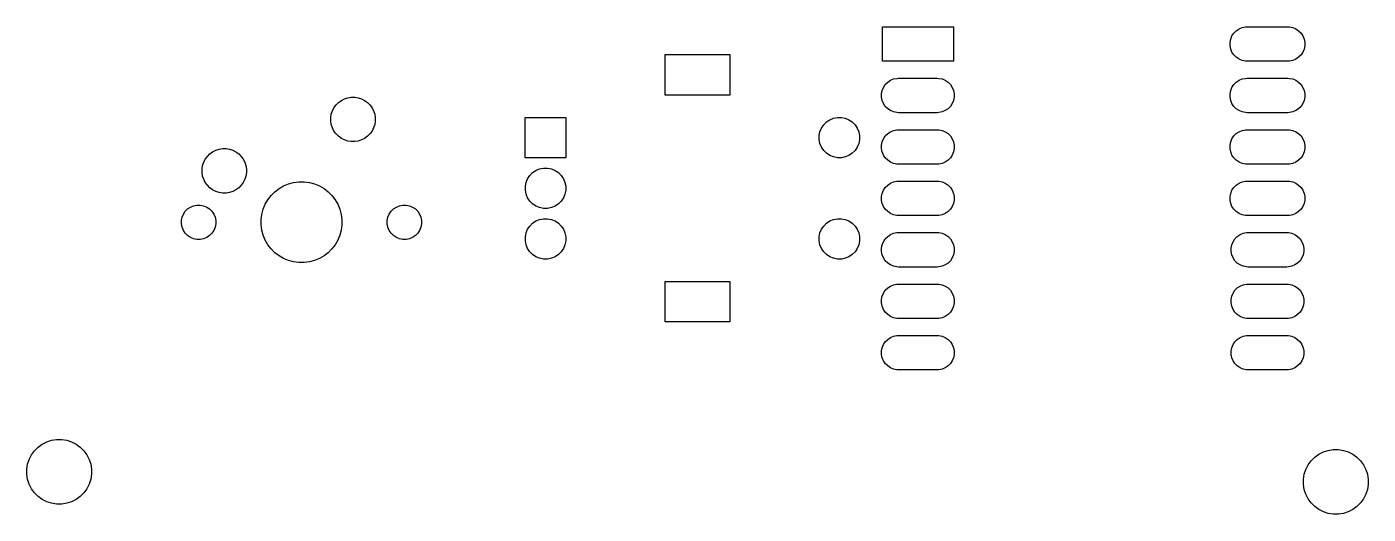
# Model space of a CAD drawing. Header units: millimetres. Extents: x 84.9 to 151.1, y -85.6 to -17.9.
# Drawn here: x 84.9 to 151.1, y -85.6 to -61.5 of the extents above; entities that cross this region are included whole.
import ezdxf

# ---------------------------------------------------------------- set-up
doc = ezdxf.new("R2010")
doc.units = ezdxf.units.MM
doc.layers.add('F.Mask', color=201, linetype='CONTINUOUS', true_color=0xd864ff)

msp = doc.modelspace()

# ---------------------------------------------------------------- linework, layer by layer
at = {"layer": 'F.Mask', "linetype": 'CONTINUOUS'}
for p, q in [((127.125, -63.23), (127.125, -61.53)), ((127.125, -61.53), (130.625, -61.53)), ((130.625, -61.53), (130.625, -63.23)), ((144.878258, -61.566601), (145.041685, -61.534093)), ((145.041685, -61.534093), (145.125, -61.53)), ((145.125, -61.53), (147.125, -61.53)), ((147.125, -61.53), (147.208315, -61.534093)), ((147.208315, -61.534093), (147.371742, -61.566601)), ((144.279093, -62.296685), (144.311601, -62.133258)), ((144.311601, -62.133258), (144.375367, -61.979313)), ((144.375367, -61.979313), (144.467941, -61.840766)), ((144.467941, -61.840766), (144.585766, -61.722941)), ((144.585766, -61.722941), (144.724313, -61.630367)), ((144.724313, -61.630367), (144.878258, -61.566601)), ((147.371742, -61.566601), (147.525687, -61.630367)), ((147.525687, -61.630367), (147.664234, -61.722941)), ((147.664234, -61.722941), (147.782059, -61.840766)), ((147.782059, -61.840766), (147.874633, -61.979313)), ((147.874633, -61.979313), (147.938399, -62.133258)), ((147.938399, -62.133258), (147.970907, -62.296685)), ((144.279093, -62.463315), (144.279093, -62.296685)), ((144.311601, -62.626742), (144.279093, -62.463315)), ((144.375367, -62.780687), (144.311601, -62.626742)), ((144.467941, -62.919234), (144.375367, -62.780687)), ((147.874633, -62.780687), (147.782059, -62.919234)), ((147.938399, -62.626742), (147.874633, -62.780687)), ((147.970907, -62.463315), (147.938399, -62.626742)), ((147.970907, -62.296685), (147.970907, -62.463315)), ((116.4, -64.9), (116.4, -62.9)), ((116.4, -62.9), (119.6, -62.9)), ((119.6, -62.9), (119.6, -64.9)), ((130.625, -63.23), (127.125, -63.23)), ((144.585766, -63.037059), (144.467941, -62.919234)), ((144.724313, -63.129633), (144.585766, -63.037059)), ((144.878258, -63.193399), (144.724313, -63.129633)), ((145.041685, -63.225907), (144.878258, -63.193399)), ((145.125, -63.23), (145.041685, -63.225907)), ((147.125, -63.23), (145.125, -63.23)), ((147.208315, -63.225907), (147.125, -63.23)), ((147.371742, -63.193399), (147.208315, -63.225907)), ((147.525687, -63.129633), (147.371742, -63.193399)), ((147.664234, -63.037059), (147.525687, -63.129633)), ((147.782059, -62.919234), (147.664234, -63.037059)), ((127.385766, -64.262941), (127.524313, -64.170367)), ((127.524313, -64.170367), (127.678258, -64.106601)), ((127.678258, -64.106601), (127.841685, -64.074093)), ((127.841685, -64.074093), (127.925, -64.07)), ((127.925, -64.07), (129.825, -64.07)), ((129.825, -64.07), (129.908315, -64.074093)), ((129.908315, -64.074093), (130.071742, -64.106601)), ((130.071742, -64.106601), (130.225687, -64.170367)), ((130.225687, -64.170367), (130.364234, -64.262941)), ((144.585766, -64.262941), (144.724313, -64.170367)), ((144.724313, -64.170367), (144.878258, -64.106601)), ((144.878258, -64.106601), (145.041685, -64.074093)), ((145.041685, -64.074093), (145.125, -64.07)), ((145.125, -64.07), (147.125, -64.07)), ((147.125, -64.07), (147.208315, -64.074093)), ((147.208315, -64.074093), (147.371742, -64.106601)), ((147.371742, -64.106601), (147.525687, -64.170367)), ((147.525687, -64.170367), (147.664234, -64.262941)), ((127.079093, -64.836685), (127.111601, -64.673258)), ((127.079093, -65.003315), (127.079093, -64.836685)), ((127.111601, -64.673258), (127.175367, -64.519313)), ((127.175367, -64.519313), (127.267941, -64.380766)), ((127.267941, -64.380766), (127.385766, -64.262941)), ((130.364234, -64.262941), (130.482059, -64.380766)), ((130.482059, -64.380766), (130.574633, -64.519313)), ((130.574633, -64.519313), (130.638399, -64.673258)), ((130.638399, -64.673258), (130.670907, -64.836685)), ((130.670907, -64.836685), (130.670907, -65.003315)), ((144.279093, -64.836685), (144.311601, -64.673258)), ((144.279093, -65.003315), (144.279093, -64.836685)), ((144.311601, -64.673258), (144.375367, -64.519313)), ((144.375367, -64.519313), (144.467941, -64.380766)), ((144.467941, -64.380766), (144.585766, -64.262941)), ((147.664234, -64.262941), (147.782059, -64.380766)), ((147.782059, -64.380766), (147.874633, -64.519313)), ((147.874633, -64.519313), (147.938399, -64.673258)), ((147.938399, -64.673258), (147.970907, -64.836685)), ((147.970907, -64.836685), (147.970907, -65.003315)), ((99.983733, -65.679048), (100.062096, -65.525252)), ((100.062096, -65.525252), (100.163553, -65.385607)), ((100.163553, -65.385607), (100.285607, -65.263553)), ((100.285607, -65.263553), (100.425252, -65.162096)), ((100.425252, -65.162096), (100.579048, -65.083733)), ((100.579048, -65.083733), (100.74321, -65.030393)), ((100.74321, -65.030393), (100.913695, -65.003391)), ((100.913695, -65.003391), (101.086305, -65.003391)), ((101.086305, -65.003391), (101.25679, -65.030393)), ((101.25679, -65.030393), (101.420952, -65.083733)), ((101.420952, -65.083733), (101.574748, -65.162096)), ((101.574748, -65.162096), (101.714393, -65.263553)), ((101.714393, -65.263553), (101.836447, -65.385607)), ((101.836447, -65.385607), (101.937904, -65.525252)), ((101.937904, -65.525252), (102.016267, -65.679048)), ((119.6, -64.9), (116.4, -64.9)), ((127.111601, -65.166742), (127.079093, -65.003315)), ((127.175367, -65.320687), (127.111601, -65.166742)), ((127.267941, -65.459234), (127.175367, -65.320687)), ((127.385766, -65.577059), (127.267941, -65.459234)), ((130.482059, -65.459234), (130.364234, -65.577059)), ((130.574633, -65.320687), (130.482059, -65.459234)), ((130.638399, -65.166742), (130.574633, -65.320687)), ((130.670907, -65.003315), (130.638399, -65.166742)), ((144.311601, -65.166742), (144.279093, -65.003315)), ((144.375367, -65.320687), (144.311601, -65.166742)), ((144.467941, -65.459234), (144.375367, -65.320687)), ((144.585766, -65.577059), (144.467941, -65.459234)), ((147.782059, -65.459234), (147.664234, -65.577059)), ((147.874633, -65.320687), (147.782059, -65.459234)), ((147.938399, -65.166742), (147.874633, -65.320687)), ((147.970907, -65.003315), (147.938399, -65.166742)), ((99.903391, -66.013695), (99.930393, -65.84321)), ((99.903391, -66.186305), (99.903391, -66.013695)), ((99.930393, -66.35679), (99.903391, -66.186305)), ((99.930393, -65.84321), (99.983733, -65.679048)), ((102.016267, -65.679048), (102.069607, -65.84321)), ((102.069607, -65.84321), (102.096609, -66.013695)), ((102.096609, -66.186305), (102.069607, -66.35679)), ((102.096609, -66.013695), (102.096609, -66.186305)), ((109.5, -68), (109.5, -66)), ((109.5, -66), (111.5, -66)), ((111.5, -66), (111.5, -68)), ((124.365607, -66.22699), (124.528603, -66.118079)), ((124.528603, -66.118079), (124.709715, -66.04306)), ((124.709715, -66.04306), (124.901983, -66.004815)), ((124.901983, -66.004815), (125.098017, -66.004815)), ((125.098017, -66.004815), (125.290285, -66.04306)), ((125.290285, -66.04306), (125.471397, -66.118079)), ((125.471397, -66.118079), (125.634393, -66.22699)), ((127.524313, -65.669633), (127.385766, -65.577059)), ((127.678258, -65.733399), (127.524313, -65.669633)), ((127.841685, -65.765907), (127.678258, -65.733399)), ((127.925, -65.77), (127.841685, -65.765907)), ((129.825, -65.77), (127.925, -65.77)), ((129.908315, -65.765907), (129.825, -65.77)), ((130.071742, -65.733399), (129.908315, -65.765907)), ((130.225687, -65.669633), (130.071742, -65.733399)), ((130.364234, -65.577059), (130.225687, -65.669633)), ((144.724313, -65.669633), (144.585766, -65.577059)), ((144.878258, -65.733399), (144.724313, -65.669633)), ((145.041685, -65.765907), (144.878258, -65.733399)), ((145.125, -65.77), (145.041685, -65.765907)), ((147.125, -65.77), (145.125, -65.77)), ((147.208315, -65.765907), (147.125, -65.77)), ((147.371742, -65.733399), (147.208315, -65.765907)), ((147.525687, -65.669633), (147.371742, -65.733399)), ((147.664234, -65.577059), (147.525687, -65.669633)), ((99.983733, -66.520952), (99.930393, -66.35679)), ((100.062096, -66.674748), (99.983733, -66.520952)), ((100.163553, -66.814393), (100.062096, -66.674748)), ((100.285607, -66.936447), (100.163553, -66.814393)), ((101.836447, -66.814393), (101.714393, -66.936447)), ((101.937904, -66.674748), (101.836447, -66.814393)), ((102.016267, -66.520952), (101.937904, -66.674748)), ((102.069607, -66.35679), (102.016267, -66.520952)), ((124.004815, -66.901983), (124.04306, -66.709715)), ((124.04306, -66.709715), (124.118079, -66.528603)), ((124.118079, -66.528603), (124.22699, -66.365607)), ((124.22699, -66.365607), (124.365607, -66.22699)), ((125.634393, -66.22699), (125.77301, -66.365607)), ((125.77301, -66.365607), (125.881921, -66.528603)), ((125.881921, -66.528603), (125.95694, -66.709715)), ((125.95694, -66.709715), (125.995185, -66.901983)), ((127.267941, -66.920766), (127.385766, -66.802941)), ((127.385766, -66.802941), (127.524313, -66.710367)), ((127.524313, -66.710367), (127.678258, -66.646601)), ((127.678258, -66.646601), (127.841685, -66.614093)), ((127.841685, -66.614093), (127.925, -66.61)), ((127.925, -66.61), (129.825, -66.61)), ((129.825, -66.61), (129.908315, -66.614093)), ((129.908315, -66.614093), (130.071742, -66.646601)), ((130.071742, -66.646601), (130.225687, -66.710367)), ((130.225687, -66.710367), (130.364234, -66.802941)), ((130.364234, -66.802941), (130.482059, -66.920766)), ((144.467941, -66.920766), (144.585766, -66.802941)), ((144.585766, -66.802941), (144.724313, -66.710367)), ((144.724313, -66.710367), (144.878258, -66.646601)), ((144.878258, -66.646601), (145.041685, -66.614093)), ((145.041685, -66.614093), (145.125, -66.61)), ((145.125, -66.61), (147.125, -66.61)), ((147.125, -66.61), (147.208315, -66.614093)), ((147.208315, -66.614093), (147.371742, -66.646601)), ((147.371742, -66.646601), (147.525687, -66.710367)), ((147.525687, -66.710367), (147.664234, -66.802941)), ((147.664234, -66.802941), (147.782059, -66.920766)), ((100.425252, -67.037904), (100.285607, -66.936447)), ((100.579048, -67.116267), (100.425252, -67.037904)), ((100.74321, -67.169607), (100.579048, -67.116267)), ((100.913695, -67.196609), (100.74321, -67.169607)), ((101.086305, -67.196609), (100.913695, -67.196609)), ((101.25679, -67.169607), (101.086305, -67.196609)), ((101.420952, -67.116267), (101.25679, -67.169607)), ((101.574748, -67.037904), (101.420952, -67.116267)), ((101.714393, -66.936447), (101.574748, -67.037904)), ((124.004815, -67.098017), (124.004815, -66.901983)), ((124.04306, -67.290285), (124.004815, -67.098017)), ((124.118079, -67.471397), (124.04306, -67.290285)), ((124.22699, -67.634393), (124.118079, -67.471397)), ((125.881921, -67.471397), (125.77301, -67.634393)), ((125.95694, -67.290285), (125.881921, -67.471397)), ((125.995185, -67.098017), (125.95694, -67.290285)), ((125.995185, -66.901983), (125.995185, -67.098017)), ((127.079093, -67.376685), (127.111601, -67.213258)), ((127.079093, -67.543315), (127.079093, -67.376685)), ((127.111601, -67.213258), (127.175367, -67.059313)), ((127.175367, -67.059313), (127.267941, -66.920766)), ((130.482059, -66.920766), (130.574633, -67.059313)), ((130.574633, -67.059313), (130.638399, -67.213258)), ((130.638399, -67.213258), (130.670907, -67.376685)), ((130.670907, -67.376685), (130.670907, -67.543315)), ((144.279093, -67.376685), (144.311601, -67.213258)), ((144.279093, -67.543315), (144.279093, -67.376685)), ((144.311601, -67.213258), (144.375367, -67.059313)), ((144.375367, -67.059313), (144.467941, -66.920766)), ((147.782059, -66.920766), (147.874633, -67.059313)), ((147.874633, -67.059313), (147.938399, -67.213258)), ((147.938399, -67.213258), (147.970907, -67.376685)), ((147.970907, -67.376685), (147.970907, -67.543315)), ((93.633733, -68.219048), (93.712096, -68.065252)), ((93.712096, -68.065252), (93.813553, -67.925607)), ((93.813553, -67.925607), (93.935607, -67.803553)), ((93.935607, -67.803553), (94.075252, -67.702096)), ((94.075252, -67.702096), (94.229048, -67.623733)), ((94.229048, -67.623733), (94.39321, -67.570393)), ((94.39321, -67.570393), (94.563695, -67.543391)), ((94.563695, -67.543391), (94.736305, -67.543391)), ((94.736305, -67.543391), (94.90679, -67.570393)), ((94.90679, -67.570393), (95.070952, -67.623733)), ((95.070952, -67.623733), (95.224748, -67.702096)), ((95.224748, -67.702096), (95.364393, -67.803553)), ((95.364393, -67.803553), (95.486447, -67.925607)), ((95.486447, -67.925607), (95.587904, -68.065252)), ((95.587904, -68.065252), (95.666267, -68.219048)), ((111.5, -68), (109.5, -68)), ((124.365607, -67.77301), (124.22699, -67.634393)), ((124.528603, -67.881921), (124.365607, -67.77301)), ((124.709715, -67.95694), (124.528603, -67.881921)), ((124.901983, -67.995185), (124.709715, -67.95694)), ((125.098017, -67.995185), (124.901983, -67.995185)), ((125.290285, -67.95694), (125.098017, -67.995185)), ((125.471397, -67.881921), (125.290285, -67.95694)), ((125.634393, -67.77301), (125.471397, -67.881921)), ((125.77301, -67.634393), (125.634393, -67.77301)), ((127.111601, -67.706742), (127.079093, -67.543315)), ((127.175367, -67.860687), (127.111601, -67.706742)), ((127.267941, -67.999234), (127.175367, -67.860687)), ((127.385766, -68.117059), (127.267941, -67.999234)), ((127.524313, -68.209633), (127.385766, -68.117059)), ((130.364234, -68.117059), (130.225687, -68.209633)), ((130.482059, -67.999234), (130.364234, -68.117059)), ((130.574633, -67.860687), (130.482059, -67.999234)), ((130.638399, -67.706742), (130.574633, -67.860687)), ((130.670907, -67.543315), (130.638399, -67.706742)), ((144.311601, -67.706742), (144.279093, -67.543315)), ((144.375367, -67.860687), (144.311601, -67.706742)), ((144.467941, -67.999234), (144.375367, -67.860687)), ((144.585766, -68.117059), (144.467941, -67.999234)), ((144.724313, -68.209633), (144.585766, -68.117059)), ((147.664234, -68.117059), (147.525687, -68.209633)), ((147.782059, -67.999234), (147.664234, -68.117059)), ((147.874633, -67.860687), (147.782059, -67.999234)), ((147.938399, -67.706742), (147.874633, -67.860687)), ((147.970907, -67.543315), (147.938399, -67.706742)), ((93.553391, -68.553695), (93.580393, -68.38321)), ((93.553391, -68.726305), (93.553391, -68.553695)), ((93.580393, -68.89679), (93.553391, -68.726305)), ((93.580393, -68.38321), (93.633733, -68.219048)), ((95.666267, -68.219048), (95.719607, -68.38321)), ((95.719607, -68.38321), (95.746609, -68.553695)), ((95.746609, -68.726305), (95.719607, -68.89679)), ((95.746609, -68.553695), (95.746609, -68.726305)), ((109.72699, -68.865607), (109.865607, -68.72699)), ((109.865607, -68.72699), (110.028603, -68.618079)), ((110.028603, -68.618079), (110.209715, -68.54306)), ((110.209715, -68.54306), (110.401983, -68.504815)), ((110.401983, -68.504815), (110.598017, -68.504815)), ((110.598017, -68.504815), (110.790285, -68.54306)), ((110.790285, -68.54306), (110.971397, -68.618079)), ((110.971397, -68.618079), (111.134393, -68.72699)), ((111.134393, -68.72699), (111.27301, -68.865607)), ((127.678258, -68.273399), (127.524313, -68.209633)), ((127.841685, -68.305907), (127.678258, -68.273399)), ((127.925, -68.31), (127.841685, -68.305907)), ((129.825, -68.31), (127.925, -68.31)), ((129.908315, -68.305907), (129.825, -68.31)), ((130.071742, -68.273399), (129.908315, -68.305907)), ((130.225687, -68.209633), (130.071742, -68.273399)), ((144.878258, -68.273399), (144.724313, -68.209633)), ((145.041685, -68.305907), (144.878258, -68.273399)), ((145.125, -68.31), (145.041685, -68.305907)), ((147.125, -68.31), (145.125, -68.31)), ((147.208315, -68.305907), (147.125, -68.31)), ((147.371742, -68.273399), (147.208315, -68.305907)), ((147.525687, -68.209633), (147.371742, -68.273399)), ((93.633733, -69.060952), (93.580393, -68.89679)), ((93.712096, -69.214748), (93.633733, -69.060952)), ((93.813553, -69.354393), (93.712096, -69.214748)), ((93.935607, -69.476447), (93.813553, -69.354393)), ((94.075252, -69.577904), (93.935607, -69.476447)), ((95.364393, -69.476447), (95.224748, -69.577904)), ((95.486447, -69.354393), (95.364393, -69.476447)), ((95.587904, -69.214748), (95.486447, -69.354393)), ((95.666267, -69.060952), (95.587904, -69.214748)), ((95.719607, -68.89679), (95.666267, -69.060952)), ((97.34886, -69.517061), (97.575423, -69.386255)), ((97.575423, -69.386255), (97.817121, -69.28614)), ((97.817121, -69.28614), (98.069819, -69.218429)), ((98.069819, -69.218429), (98.329194, -69.184282)), ((98.329194, -69.184282), (98.590806, -69.184282)), ((98.590806, -69.184282), (98.850181, -69.218429)), ((98.850181, -69.218429), (99.102879, -69.28614)), ((99.102879, -69.28614), (99.344577, -69.386255)), ((99.344577, -69.386255), (99.57114, -69.517061)), ((109.504815, -69.401983), (109.54306, -69.209715)), ((109.504815, -69.598017), (109.504815, -69.401983)), ((109.54306, -69.209715), (109.618079, -69.028603)), ((109.618079, -69.028603), (109.72699, -68.865607)), ((111.27301, -68.865607), (111.381921, -69.028603)), ((111.381921, -69.028603), (111.45694, -69.209715)), ((111.45694, -69.209715), (111.495185, -69.401983)), ((111.495185, -69.401983), (111.495185, -69.598017)), ((127.175367, -69.599313), (127.267941, -69.460766)), ((127.267941, -69.460766), (127.385766, -69.342941)), ((127.385766, -69.342941), (127.524313, -69.250367)), ((127.524313, -69.250367), (127.678258, -69.186601)), ((127.678258, -69.186601), (127.841685, -69.154093)), ((127.841685, -69.154093), (127.925, -69.15)), ((127.925, -69.15), (129.825, -69.15)), ((129.825, -69.15), (129.908315, -69.154093)), ((129.908315, -69.154093), (130.071742, -69.186601)), ((130.071742, -69.186601), (130.225687, -69.250367)), ((130.225687, -69.250367), (130.364234, -69.342941)), ((130.364234, -69.342941), (130.482059, -69.460766)), ((130.482059, -69.460766), (130.574633, -69.599313)), ((144.375367, -69.599313), (144.467941, -69.460766)), ((144.467941, -69.460766), (144.585766, -69.342941)), ((144.585766, -69.342941), (144.724313, -69.250367)), ((144.724313, -69.250367), (144.878258, -69.186601)), ((144.878258, -69.186601), (145.041685, -69.154093)), ((145.041685, -69.154093), (145.125, -69.15)), ((145.125, -69.15), (147.125, -69.15)), ((147.125, -69.15), (147.208315, -69.154093)), ((147.208315, -69.154093), (147.371742, -69.186601)), ((147.371742, -69.186601), (147.525687, -69.250367)), ((147.525687, -69.250367), (147.664234, -69.342941)), ((147.664234, -69.342941), (147.782059, -69.460766)), ((147.782059, -69.460766), (147.874633, -69.599313)), ((94.229048, -69.656267), (94.075252, -69.577904)), ((94.39321, -69.709607), (94.229048, -69.656267)), ((94.563695, -69.736609), (94.39321, -69.709607)), ((94.736305, -69.736609), (94.563695, -69.736609)), ((94.90679, -69.709607), (94.736305, -69.736609)), ((95.070952, -69.656267), (94.90679, -69.709607)), ((95.224748, -69.577904), (95.070952, -69.656267)), ((96.666255, -70.295423), (96.797061, -70.06886)), ((96.797061, -70.06886), (96.95632, -69.861308)), ((96.95632, -69.861308), (97.141308, -69.67632)), ((97.141308, -69.67632), (97.34886, -69.517061)), ((99.57114, -69.517061), (99.778692, -69.67632)), ((99.778692, -69.67632), (99.96368, -69.861308)), ((99.96368, -69.861308), (100.122939, -70.06886)), ((100.122939, -70.06886), (100.253745, -70.295423)), ((109.54306, -69.790285), (109.504815, -69.598017)), ((109.618079, -69.971397), (109.54306, -69.790285)), ((109.72699, -70.134393), (109.618079, -69.971397)), ((109.865607, -70.27301), (109.72699, -70.134393)), ((111.27301, -70.134393), (111.134393, -70.27301)), ((111.381921, -69.971397), (111.27301, -70.134393)), ((111.45694, -69.790285), (111.381921, -69.971397)), ((111.495185, -69.598017), (111.45694, -69.790285)), ((127.079093, -69.916685), (127.111601, -69.753258)), ((127.079093, -70.083315), (127.079093, -69.916685)), ((127.111601, -70.246742), (127.079093, -70.083315)), ((127.111601, -69.753258), (127.175367, -69.599313)), ((130.574633, -69.599313), (130.638399, -69.753258)), ((130.638399, -69.753258), (130.670907, -69.916685)), ((130.670907, -70.083315), (130.638399, -70.246742)), ((130.670907, -69.916685), (130.670907, -70.083315)), ((144.279093, -69.916685), (144.311601, -69.753258)), ((144.279093, -70.083315), (144.279093, -69.916685)), ((144.311601, -70.246742), (144.279093, -70.083315)), ((144.311601, -69.753258), (144.375367, -69.599313)), ((147.874633, -69.599313), (147.938399, -69.753258)), ((147.938399, -69.753258), (147.970907, -69.916685)), ((147.970907, -70.083315), (147.938399, -70.246742)), ((147.970907, -69.916685), (147.970907, -70.083315)), ((92.566601, -70.933258), (92.630367, -70.779313)), ((92.630367, -70.779313), (92.722941, -70.640766)), ((92.722941, -70.640766), (92.840766, -70.522941)), ((92.840766, -70.522941), (92.979313, -70.430367)), ((92.979313, -70.430367), (93.133258, -70.366601)), ((93.133258, -70.366601), (93.296685, -70.334093)), ((93.296685, -70.334093), (93.463315, -70.334093)), ((93.463315, -70.334093), (93.626742, -70.366601)), ((93.626742, -70.366601), (93.780687, -70.430367)), ((93.780687, -70.430367), (93.919234, -70.522941)), ((93.919234, -70.522941), (94.037059, -70.640766)), ((94.037059, -70.640766), (94.129633, -70.779313)), ((94.129633, -70.779313), (94.193399, -70.933258)), ((96.464282, -71.049194), (96.498429, -70.789819)), ((96.498429, -70.789819), (96.56614, -70.537121)), ((96.56614, -70.537121), (96.666255, -70.295423)), ((100.253745, -70.295423), (100.35386, -70.537121)), ((100.35386, -70.537121), (100.421571, -70.789819)), ((100.421571, -70.789819), (100.455718, -71.049194)), ((102.726601, -70.933258), (102.790367, -70.779313)), ((102.790367, -70.779313), (102.882941, -70.640766)), ((102.882941, -70.640766), (103.000766, -70.522941)), ((103.000766, -70.522941), (103.139313, -70.430367)), ((103.139313, -70.430367), (103.293258, -70.366601)), ((103.293258, -70.366601), (103.456685, -70.334093)), ((103.456685, -70.334093), (103.623315, -70.334093)), ((103.623315, -70.334093), (103.786742, -70.366601)), ((103.786742, -70.366601), (103.940687, -70.430367)), ((103.940687, -70.430367), (104.079234, -70.522941)), ((104.079234, -70.522941), (104.197059, -70.640766)), ((104.197059, -70.640766), (104.289633, -70.779313)), ((104.289633, -70.779313), (104.353399, -70.933258)), ((110.028603, -70.381921), (109.865607, -70.27301)), ((110.209715, -70.45694), (110.028603, -70.381921)), ((110.401983, -70.495185), (110.209715, -70.45694)), ((110.598017, -70.495185), (110.401983, -70.495185)), ((110.790285, -70.45694), (110.598017, -70.495185)), ((110.971397, -70.381921), (110.790285, -70.45694)), ((111.134393, -70.27301), (110.971397, -70.381921)), ((127.175367, -70.400687), (127.111601, -70.246742)), ((127.267941, -70.539234), (127.175367, -70.400687)), ((127.385766, -70.657059), (127.267941, -70.539234)), ((127.524313, -70.749633), (127.385766, -70.657059)), ((127.678258, -70.813399), (127.524313, -70.749633)), ((127.841685, -70.845907), (127.678258, -70.813399)), ((130.071742, -70.813399), (129.908315, -70.845907)), ((130.225687, -70.749633), (130.071742, -70.813399)), ((130.364234, -70.657059), (130.225687, -70.749633)), ((130.482059, -70.539234), (130.364234, -70.657059)), ((130.574633, -70.400687), (130.482059, -70.539234)), ((130.638399, -70.246742), (130.574633, -70.400687)), ((144.375367, -70.400687), (144.311601, -70.246742)), ((144.467941, -70.539234), (144.375367, -70.400687)), ((144.585766, -70.657059), (144.467941, -70.539234)), ((144.724313, -70.749633), (144.585766, -70.657059)), ((144.878258, -70.813399), (144.724313, -70.749633)), ((145.041685, -70.845907), (144.878258, -70.813399)), ((147.371742, -70.813399), (147.208315, -70.845907)), ((147.525687, -70.749633), (147.371742, -70.813399)), ((147.664234, -70.657059), (147.525687, -70.749633)), ((147.782059, -70.539234), (147.664234, -70.657059)), ((147.874633, -70.400687), (147.782059, -70.539234)), ((147.938399, -70.246742), (147.874633, -70.400687)), ((92.534093, -71.096685), (92.566601, -70.933258)), ((92.534093, -71.263315), (92.534093, -71.096685)), ((92.566601, -71.426742), (92.534093, -71.263315)), ((92.630367, -71.580687), (92.566601, -71.426742)), ((94.193399, -71.426742), (94.129633, -71.580687)), ((94.193399, -70.933258), (94.225907, -71.096685)), ((94.225907, -71.263315), (94.193399, -71.426742)), ((94.225907, -71.096685), (94.225907, -71.263315)), ((96.464282, -71.310806), (96.464282, -71.049194)), ((96.498429, -71.570181), (96.464282, -71.310806)), ((100.455718, -71.310806), (100.421571, -71.570181)), ((100.455718, -71.049194), (100.455718, -71.310806)), ((102.694093, -71.096685), (102.726601, -70.933258)), ((102.694093, -71.263315), (102.694093, -71.096685)), ((102.726601, -71.426742), (102.694093, -71.263315)), ((102.790367, -71.580687), (102.726601, -71.426742)), ((104.353399, -71.426742), (104.289633, -71.580687)), ((104.353399, -70.933258), (104.385907, -71.096685)), ((104.385907, -71.263315), (104.353399, -71.426742)), ((104.385907, -71.096685), (104.385907, -71.263315)), ((109.618079, -71.528603), (109.72699, -71.365607)), ((109.72699, -71.365607), (109.865607, -71.22699)), ((109.865607, -71.22699), (110.028603, -71.118079)), ((110.028603, -71.118079), (110.209715, -71.04306)), ((110.209715, -71.04306), (110.401983, -71.004815)), ((110.401983, -71.004815), (110.598017, -71.004815)), ((110.598017, -71.004815), (110.790285, -71.04306)), ((110.790285, -71.04306), (110.971397, -71.118079)), ((110.971397, -71.118079), (111.134393, -71.22699)), ((111.134393, -71.22699), (111.27301, -71.365607)), ((111.27301, -71.365607), (111.381921, -71.528603)), ((124.118079, -71.528603), (124.22699, -71.365607)), ((124.22699, -71.365607), (124.365607, -71.22699)), ((124.365607, -71.22699), (124.528603, -71.118079)), ((124.528603, -71.118079), (124.709715, -71.04306)), ((124.709715, -71.04306), (124.901983, -71.004815)), ((124.901983, -71.004815), (125.098017, -71.004815)), ((125.098017, -71.004815), (125.290285, -71.04306)), ((125.290285, -71.04306), (125.471397, -71.118079)), ((125.471397, -71.118079), (125.634393, -71.22699)), ((125.634393, -71.22699), (125.77301, -71.365607)), ((125.77301, -71.365607), (125.881921, -71.528603)), ((127.925, -70.85), (127.841685, -70.845907)), ((129.825, -70.85), (127.925, -70.85)), ((129.908315, -70.845907), (129.825, -70.85)), ((145.125, -70.85), (145.041685, -70.845907)), ((147.125, -70.85), (145.125, -70.85)), ((147.208315, -70.845907), (147.125, -70.85)), ((92.722941, -71.719234), (92.630367, -71.580687)), ((92.840766, -71.837059), (92.722941, -71.719234)), ((92.979313, -71.929633), (92.840766, -71.837059)), ((93.133258, -71.993399), (92.979313, -71.929633)), ((93.296685, -72.025907), (93.133258, -71.993399)), ((93.463315, -72.025907), (93.296685, -72.025907)), ((93.626742, -71.993399), (93.463315, -72.025907)), ((93.780687, -71.929633), (93.626742, -71.993399)), ((93.919234, -71.837059), (93.780687, -71.929633)), ((94.037059, -71.719234), (93.919234, -71.837059)), ((94.129633, -71.580687), (94.037059, -71.719234)), ((96.56614, -71.822879), (96.498429, -71.570181)), ((96.666255, -72.064577), (96.56614, -71.822879)), ((96.797061, -72.29114), (96.666255, -72.064577)), ((100.253745, -72.064577), (100.122939, -72.29114)), ((100.35386, -71.822879), (100.253745, -72.064577)), ((100.421571, -71.570181), (100.35386, -71.822879)), ((102.882941, -71.719234), (102.790367, -71.580687)), ((103.000766, -71.837059), (102.882941, -71.719234)), ((103.139313, -71.929633), (103.000766, -71.837059)), ((103.293258, -71.993399), (103.139313, -71.929633)), ((103.456685, -72.025907), (103.293258, -71.993399)), ((103.623315, -72.025907), (103.456685, -72.025907)), ((103.786742, -71.993399), (103.623315, -72.025907)), ((103.940687, -71.929633), (103.786742, -71.993399)), ((104.079234, -71.837059), (103.940687, -71.929633)), ((104.197059, -71.719234), (104.079234, -71.837059)), ((104.289633, -71.580687), (104.197059, -71.719234)), ((109.504815, -71.901983), (109.54306, -71.709715)), ((109.504815, -72.098017), (109.504815, -71.901983)), ((109.54306, -72.290285), (109.504815, -72.098017)), ((109.54306, -71.709715), (109.618079, -71.528603)), ((111.381921, -71.528603), (111.45694, -71.709715)), ((111.45694, -71.709715), (111.495185, -71.901983)), ((111.495185, -72.098017), (111.45694, -72.290285)), ((111.495185, -71.901983), (111.495185, -72.098017)), ((124.004815, -71.901983), (124.04306, -71.709715)), ((124.004815, -72.098017), (124.004815, -71.901983)), ((124.04306, -72.290285), (124.004815, -72.098017)), ((124.04306, -71.709715), (124.118079, -71.528603)), ((125.881921, -71.528603), (125.95694, -71.709715)), ((125.95694, -71.709715), (125.995185, -71.901983)), ((125.995185, -72.098017), (125.95694, -72.290285)), ((125.995185, -71.901983), (125.995185, -72.098017)), ((127.111601, -72.293258), (127.175367, -72.139313)), ((127.175367, -72.139313), (127.267941, -72.000766)), ((127.267941, -72.000766), (127.385766, -71.882941)), ((127.385766, -71.882941), (127.524313, -71.790367)), ((127.524313, -71.790367), (127.678258, -71.726601)), ((127.678258, -71.726601), (127.841685, -71.694093)), ((127.841685, -71.694093), (127.925, -71.69)), ((127.925, -71.69), (129.825, -71.69)), ((129.825, -71.69), (129.908315, -71.694093)), ((129.908315, -71.694093), (130.071742, -71.726601)), ((130.071742, -71.726601), (130.225687, -71.790367)), ((130.225687, -71.790367), (130.364234, -71.882941)), ((130.364234, -71.882941), (130.482059, -72.000766)), ((130.482059, -72.000766), (130.574633, -72.139313)), ((130.574633, -72.139313), (130.638399, -72.293258)), ((144.361601, -72.293258), (144.425367, -72.139313)), ((144.425367, -72.139313), (144.517941, -72.000766)), ((144.517941, -72.000766), (144.635766, -71.882941)), ((144.635766, -71.882941), (144.774313, -71.790367)), ((144.774313, -71.790367), (144.928258, -71.726601)), ((144.928258, -71.726601), (145.091685, -71.694093)), ((145.091685, -71.694093), (145.175, -71.69)), ((145.175, -71.69), (147.075, -71.69)), ((147.075, -71.69), (147.158315, -71.694093)), ((147.158315, -71.694093), (147.321742, -71.726601)), ((147.321742, -71.726601), (147.475687, -71.790367)), ((147.475687, -71.790367), (147.614234, -71.882941)), ((147.614234, -71.882941), (147.732059, -72.000766)), ((147.732059, -72.000766), (147.824633, -72.139313)), ((147.824633, -72.139313), (147.888399, -72.293258)), ((96.95632, -72.498692), (96.797061, -72.29114)), ((97.141308, -72.68368), (96.95632, -72.498692)), ((97.34886, -72.842939), (97.141308, -72.68368)), ((99.778692, -72.68368), (99.57114, -72.842939)), ((99.96368, -72.498692), (99.778692, -72.68368)), ((100.122939, -72.29114), (99.96368, -72.498692)), ((109.618079, -72.471397), (109.54306, -72.290285)), ((109.72699, -72.634393), (109.618079, -72.471397)), ((109.865607, -72.77301), (109.72699, -72.634393)), ((110.028603, -72.881921), (109.865607, -72.77301)), ((111.134393, -72.77301), (110.971397, -72.881921)), ((111.27301, -72.634393), (111.134393, -72.77301)), ((111.381921, -72.471397), (111.27301, -72.634393)), ((111.45694, -72.290285), (111.381921, -72.471397)), ((124.118079, -72.471397), (124.04306, -72.290285)), ((124.22699, -72.634393), (124.118079, -72.471397)), ((124.365607, -72.77301), (124.22699, -72.634393)), ((124.528603, -72.881921), (124.365607, -72.77301)), ((125.634393, -72.77301), (125.471397, -72.881921)), ((125.77301, -72.634393), (125.634393, -72.77301)), ((125.881921, -72.471397), (125.77301, -72.634393)), ((125.95694, -72.290285), (125.881921, -72.471397)), ((127.079093, -72.456685), (127.111601, -72.293258)), ((127.079093, -72.623315), (127.079093, -72.456685)), ((127.111601, -72.786742), (127.079093, -72.623315)), ((127.175367, -72.940687), (127.111601, -72.786742)), ((130.638399, -72.786742), (130.574633, -72.940687)), ((130.638399, -72.293258), (130.670907, -72.456685)), ((130.670907, -72.623315), (130.638399, -72.786742)), ((130.670907, -72.456685), (130.670907, -72.623315)), ((144.329093, -72.456685), (144.361601, -72.293258)), ((144.329093, -72.623315), (144.329093, -72.456685)), ((144.361601, -72.786742), (144.329093, -72.623315)), ((144.425367, -72.940687), (144.361601, -72.786742)), ((147.888399, -72.786742), (147.824633, -72.940687)), ((147.888399, -72.293258), (147.920907, -72.456685)), ((147.920907, -72.623315), (147.888399, -72.786742)), ((147.920907, -72.456685), (147.920907, -72.623315)), ((97.575423, -72.973745), (97.34886, -72.842939)), ((97.817121, -73.07386), (97.575423, -72.973745)), ((98.069819, -73.141571), (97.817121, -73.07386)), ((98.329194, -73.175718), (98.069819, -73.141571)), ((98.590806, -73.175718), (98.329194, -73.175718)), ((98.850181, -73.141571), (98.590806, -73.175718)), ((99.102879, -73.07386), (98.850181, -73.141571)), ((99.344577, -72.973745), (99.102879, -73.07386)), ((99.57114, -72.842939), (99.344577, -72.973745)), ((110.209715, -72.95694), (110.028603, -72.881921)), ((110.401983, -72.995185), (110.209715, -72.95694)), ((110.598017, -72.995185), (110.401983, -72.995185)), ((110.790285, -72.95694), (110.598017, -72.995185)), ((110.971397, -72.881921), (110.790285, -72.95694)), ((124.709715, -72.95694), (124.528603, -72.881921)), ((124.901983, -72.995185), (124.709715, -72.95694)), ((125.098017, -72.995185), (124.901983, -72.995185)), ((125.290285, -72.95694), (125.098017, -72.995185)), ((125.471397, -72.881921), (125.290285, -72.95694)), ((127.267941, -73.079234), (127.175367, -72.940687)), ((127.385766, -73.197059), (127.267941, -73.079234)), ((127.524313, -73.289633), (127.385766, -73.197059)), ((127.678258, -73.353399), (127.524313, -73.289633)), ((127.841685, -73.385907), (127.678258, -73.353399)), ((127.925, -73.39), (127.841685, -73.385907)), ((129.825, -73.39), (127.925, -73.39)), ((129.908315, -73.385907), (129.825, -73.39)), ((130.071742, -73.353399), (129.908315, -73.385907)), ((130.225687, -73.289633), (130.071742, -73.353399)), ((130.364234, -73.197059), (130.225687, -73.289633)), ((130.482059, -73.079234), (130.364234, -73.197059)), ((130.574633, -72.940687), (130.482059, -73.079234)), ((144.517941, -73.079234), (144.425367, -72.940687)), ((144.635766, -73.197059), (144.517941, -73.079234)), ((144.774313, -73.289633), (144.635766, -73.197059)), ((144.928258, -73.353399), (144.774313, -73.289633)), ((145.091685, -73.385907), (144.928258, -73.353399)), ((145.175, -73.39), (145.091685, -73.385907)), ((147.075, -73.39), (145.175, -73.39)), ((147.158315, -73.385907), (147.075, -73.39)), ((147.321742, -73.353399), (147.158315, -73.385907)), ((147.475687, -73.289633), (147.321742, -73.353399)), ((147.614234, -73.197059), (147.475687, -73.289633)), ((147.732059, -73.079234), (147.614234, -73.197059)), ((147.824633, -72.940687), (147.732059, -73.079234)), ((116.4, -76.1), (116.4, -74.1)), ((116.4, -74.1), (119.6, -74.1)), ((119.6, -74.1), (119.6, -76.1)), ((127.111601, -74.833258), (127.175367, -74.679313)), ((127.175367, -74.679313), (127.267941, -74.540766)), ((127.267941, -74.540766), (127.385766, -74.422941)), ((127.385766, -74.422941), (127.524313, -74.330367)), ((127.524313, -74.330367), (127.678258, -74.266601)), ((127.678258, -74.266601), (127.841685, -74.234093)), ((127.841685, -74.234093), (127.925, -74.23)), ((127.925, -74.23), (129.825, -74.23)), ((129.825, -74.23), (129.908315, -74.234093)), ((129.908315, -74.234093), (130.071742, -74.266601)), ((130.071742, -74.266601), (130.225687, -74.330367)), ((130.225687, -74.330367), (130.364234, -74.422941)), ((130.364234, -74.422941), (130.482059, -74.540766)), ((130.482059, -74.540766), (130.574633, -74.679313)), ((130.574633, -74.679313), (130.638399, -74.833258)), ((144.361601, -74.833258), (144.425367, -74.679313)), ((144.425367, -74.679313), (144.517941, -74.540766)), ((144.517941, -74.540766), (144.635766, -74.422941)), ((144.635766, -74.422941), (144.774313, -74.330367)), ((144.774313, -74.330367), (144.928258, -74.266601)), ((144.928258, -74.266601), (145.091685, -74.234093)), ((145.091685, -74.234093), (145.175, -74.23)), ((145.175, -74.23), (147.075, -74.23)), ((147.075, -74.23), (147.158315, -74.234093)), ((147.158315, -74.234093), (147.321742, -74.266601)), ((147.321742, -74.266601), (147.475687, -74.330367)), ((147.475687, -74.330367), (147.614234, -74.422941)), ((147.614234, -74.422941), (147.732059, -74.540766)), ((147.732059, -74.540766), (147.824633, -74.679313)), ((147.824633, -74.679313), (147.888399, -74.833258)), ((127.079093, -74.996685), (127.111601, -74.833258)), ((127.079093, -75.163315), (127.079093, -74.996685)), ((127.111601, -75.326742), (127.079093, -75.163315)), ((127.175367, -75.480687), (127.111601, -75.326742)), ((130.638399, -75.326742), (130.574633, -75.480687)), ((130.638399, -74.833258), (130.670907, -74.996685)), ((130.670907, -75.163315), (130.638399, -75.326742)), ((130.670907, -74.996685), (130.670907, -75.163315)), ((144.329093, -74.996685), (144.361601, -74.833258)), ((144.329093, -75.163315), (144.329093, -74.996685)), ((144.361601, -75.326742), (144.329093, -75.163315)), ((144.425367, -75.480687), (144.361601, -75.326742)), ((147.888399, -75.326742), (147.824633, -75.480687)), ((147.888399, -74.833258), (147.920907, -74.996685)), ((147.920907, -75.163315), (147.888399, -75.326742)), ((147.920907, -74.996685), (147.920907, -75.163315)), ((119.6, -76.1), (116.4, -76.1)), ((127.267941, -75.619234), (127.175367, -75.480687)), ((127.385766, -75.737059), (127.267941, -75.619234)), ((127.524313, -75.829633), (127.385766, -75.737059)), ((127.678258, -75.893399), (127.524313, -75.829633)), ((127.841685, -75.925907), (127.678258, -75.893399)), ((127.925, -75.93), (127.841685, -75.925907)), ((129.825, -75.93), (127.925, -75.93)), ((129.908315, -75.925907), (129.825, -75.93)), ((130.071742, -75.893399), (129.908315, -75.925907)), ((130.225687, -75.829633), (130.071742, -75.893399)), ((130.364234, -75.737059), (130.225687, -75.829633)), ((130.482059, -75.619234), (130.364234, -75.737059)), ((130.574633, -75.480687), (130.482059, -75.619234)), ((144.517941, -75.619234), (144.425367, -75.480687)), ((144.635766, -75.737059), (144.517941, -75.619234)), ((144.774313, -75.829633), (144.635766, -75.737059)), ((144.928258, -75.893399), (144.774313, -75.829633)), ((145.091685, -75.925907), (144.928258, -75.893399)), ((145.175, -75.93), (145.091685, -75.925907)), ((147.075, -75.93), (145.175, -75.93)), ((147.158315, -75.925907), (147.075, -75.93)), ((147.321742, -75.893399), (147.158315, -75.925907)), ((147.475687, -75.829633), (147.321742, -75.893399)), ((147.614234, -75.737059), (147.475687, -75.829633)), ((147.732059, -75.619234), (147.614234, -75.737059)), ((147.824633, -75.480687), (147.732059, -75.619234)), ((127.678258, -76.806601), (127.841685, -76.774093)), ((127.841685, -76.774093), (127.925, -76.77)), ((127.925, -76.77), (129.825, -76.77)), ((129.825, -76.77), (129.908315, -76.774093)), ((129.908315, -76.774093), (130.071742, -76.806601)), ((144.928258, -76.806601), (145.091685, -76.774093)), ((145.091685, -76.774093), (145.175, -76.77)), ((145.175, -76.77), (147.075, -76.77)), ((147.075, -76.77), (147.158315, -76.774093)), ((147.158315, -76.774093), (147.321742, -76.806601)), ((127.079093, -77.536685), (127.111601, -77.373258)), ((127.111601, -77.373258), (127.175367, -77.219313)), ((127.175367, -77.219313), (127.267941, -77.080766)), ((127.267941, -77.080766), (127.385766, -76.962941)), ((127.385766, -76.962941), (127.524313, -76.870367)), ((127.524313, -76.870367), (127.678258, -76.806601)), ((130.071742, -76.806601), (130.225687, -76.870367)), ((130.225687, -76.870367), (130.364234, -76.962941)), ((130.364234, -76.962941), (130.482059, -77.080766)), ((130.482059, -77.080766), (130.574633, -77.219313)), ((130.574633, -77.219313), (130.638399, -77.373258)), ((130.638399, -77.373258), (130.670907, -77.536685)), ((144.329093, -77.536685), (144.361601, -77.373258)), ((144.361601, -77.373258), (144.425367, -77.219313)), ((144.425367, -77.219313), (144.517941, -77.080766)), ((144.517941, -77.080766), (144.635766, -76.962941)), ((144.635766, -76.962941), (144.774313, -76.870367)), ((144.774313, -76.870367), (144.928258, -76.806601)), ((147.321742, -76.806601), (147.475687, -76.870367)), ((147.475687, -76.870367), (147.614234, -76.962941)), ((147.614234, -76.962941), (147.732059, -77.080766)), ((147.732059, -77.080766), (147.824633, -77.219313)), ((147.824633, -77.219313), (147.888399, -77.373258)), ((147.888399, -77.373258), (147.920907, -77.536685)), ((127.079093, -77.703315), (127.079093, -77.536685)), ((127.111601, -77.866742), (127.079093, -77.703315)), ((127.175367, -78.020687), (127.111601, -77.866742)), ((127.267941, -78.159234), (127.175367, -78.020687)), ((130.574633, -78.020687), (130.482059, -78.159234)), ((130.638399, -77.866742), (130.574633, -78.020687)), ((130.670907, -77.703315), (130.638399, -77.866742)), ((130.670907, -77.536685), (130.670907, -77.703315)), ((144.329093, -77.703315), (144.329093, -77.536685)), ((144.361601, -77.866742), (144.329093, -77.703315)), ((144.425367, -78.020687), (144.361601, -77.866742)), ((144.517941, -78.159234), (144.425367, -78.020687)), ((147.824633, -78.020687), (147.732059, -78.159234)), ((147.888399, -77.866742), (147.824633, -78.020687)), ((147.920907, -77.703315), (147.888399, -77.866742)), ((147.920907, -77.536685), (147.920907, -77.703315)), ((127.385766, -78.277059), (127.267941, -78.159234)), ((127.524313, -78.369633), (127.385766, -78.277059)), ((127.678258, -78.433399), (127.524313, -78.369633)), ((127.841685, -78.465907), (127.678258, -78.433399)), ((127.925, -78.47), (127.841685, -78.465907)), ((129.825, -78.47), (127.925, -78.47)), ((129.908315, -78.465907), (129.825, -78.47)), ((130.071742, -78.433399), (129.908315, -78.465907)), ((130.225687, -78.369633), (130.071742, -78.433399)), ((130.364234, -78.277059), (130.225687, -78.369633)), ((130.482059, -78.159234), (130.364234, -78.277059)), ((144.635766, -78.277059), (144.517941, -78.159234)), ((144.774313, -78.369633), (144.635766, -78.277059)), ((144.928258, -78.433399), (144.774313, -78.369633)), ((145.091685, -78.465907), (144.928258, -78.433399)), ((145.175, -78.47), (145.091685, -78.465907)), ((147.075, -78.47), (145.175, -78.47)), ((147.158315, -78.465907), (147.075, -78.47)), ((147.321742, -78.433399), (147.158315, -78.465907)), ((147.475687, -78.369633), (147.321742, -78.433399)), ((147.614234, -78.277059), (147.475687, -78.369633)), ((147.732059, -78.159234), (147.614234, -78.277059)), ((85.664002, -82.135776), (85.887707, -82.021793)), ((85.887707, -82.021793), (86.126487, -81.944208)), ((86.126487, -81.944208), (86.374465, -81.904932)), ((86.374465, -81.904932), (86.625535, -81.904932)), ((86.625535, -81.904932), (86.873513, -81.944208)), ((86.873513, -81.944208), (87.112293, -82.021793)), ((87.112293, -82.021793), (87.335998, -82.135776)), ((85.021793, -82.887707), (85.135776, -82.664002)), ((85.135776, -82.664002), (85.28335, -82.460883)), ((85.28335, -82.460883), (85.460883, -82.28335)), ((85.460883, -82.28335), (85.664002, -82.135776)), ((87.335998, -82.135776), (87.539117, -82.28335)), ((87.539117, -82.28335), (87.71665, -82.460883)), ((87.71665, -82.460883), (87.864224, -82.664002)), ((87.864224, -82.664002), (87.978207, -82.887707)), ((148.460883, -82.78335), (148.664002, -82.635776)), ((148.664002, -82.635776), (148.887707, -82.521793)), ((148.887707, -82.521793), (149.126487, -82.444208)), ((149.126487, -82.444208), (149.374465, -82.404932)), ((149.374465, -82.404932), (149.625535, -82.404932)), ((149.625535, -82.404932), (149.873513, -82.444208)), ((149.873513, -82.444208), (150.112293, -82.521793)), ((150.112293, -82.521793), (150.335998, -82.635776)), ((150.335998, -82.635776), (150.539117, -82.78335)), ((84.904932, -83.374465), (84.944208, -83.126487)), ((84.904932, -83.625535), (84.904932, -83.374465)), ((84.944208, -83.126487), (85.021793, -82.887707)), ((87.978207, -82.887707), (88.055792, -83.126487)), ((88.055792, -83.126487), (88.095068, -83.374465)), ((88.095068, -83.374465), (88.095068, -83.625535)), ((147.944208, -83.626487), (148.021793, -83.387707)), ((148.021793, -83.387707), (148.135776, -83.164002)), ((148.135776, -83.164002), (148.28335, -82.960883)), ((148.28335, -82.960883), (148.460883, -82.78335)), ((150.539117, -82.78335), (150.71665, -82.960883)), ((150.71665, -82.960883), (150.864224, -83.164002)), ((150.864224, -83.164002), (150.978207, -83.387707)), ((150.978207, -83.387707), (151.055792, -83.626487)), ((84.944208, -83.873513), (84.904932, -83.625535)), ((85.021793, -84.112293), (84.944208, -83.873513)), ((88.055792, -83.873513), (87.978207, -84.112293)), ((88.095068, -83.625535), (88.055792, -83.873513)), ((147.904932, -83.874465), (147.944208, -83.626487)), ((147.904932, -84.125535), (147.904932, -83.874465)), ((151.055792, -83.626487), (151.095068, -83.874465)), ((151.095068, -83.874465), (151.095068, -84.125535)), ((85.135776, -84.335998), (85.021793, -84.112293)), ((85.28335, -84.539117), (85.135776, -84.335998)), ((85.460883, -84.71665), (85.28335, -84.539117)), ((85.664002, -84.864224), (85.460883, -84.71665)), ((87.539117, -84.71665), (87.335998, -84.864224)), ((87.71665, -84.539117), (87.539117, -84.71665)), ((87.864224, -84.335998), (87.71665, -84.539117)), ((87.978207, -84.112293), (87.864224, -84.335998)), ((147.944208, -84.373513), (147.904932, -84.125535)), ((148.021793, -84.612293), (147.944208, -84.373513)), ((148.135776, -84.835998), (148.021793, -84.612293)), ((150.978207, -84.612293), (150.864224, -84.835998)), ((151.055792, -84.373513), (150.978207, -84.612293)), ((151.095068, -84.125535), (151.055792, -84.373513)), ((85.887707, -84.978207), (85.664002, -84.864224)), ((86.126487, -85.055792), (85.887707, -84.978207)), ((86.374465, -85.095068), (86.126487, -85.055792)), ((86.625535, -85.095068), (86.374465, -85.095068)), ((86.873513, -85.055792), (86.625535, -85.095068)), ((87.112293, -84.978207), (86.873513, -85.055792)), ((87.335998, -84.864224), (87.112293, -84.978207)), ((148.28335, -85.039117), (148.135776, -84.835998)), ((148.460883, -85.21665), (148.28335, -85.039117)), ((148.664002, -85.364224), (148.460883, -85.21665)), ((148.887707, -85.478207), (148.664002, -85.364224)), ((150.335998, -85.364224), (150.112293, -85.478207)), ((150.539117, -85.21665), (150.335998, -85.364224)), ((150.71665, -85.039117), (150.539117, -85.21665)), ((150.864224, -84.835998), (150.71665, -85.039117)), ((149.126487, -85.555792), (148.887707, -85.478207)), ((149.374465, -85.595068), (149.126487, -85.555792)), ((149.625535, -85.595068), (149.374465, -85.595068)), ((149.873513, -85.555792), (149.625535, -85.595068)), ((150.112293, -85.478207), (149.873513, -85.555792))]:
    msp.add_line(p, q, dxfattribs=at)

doc.saveas('drawing.dxf')
